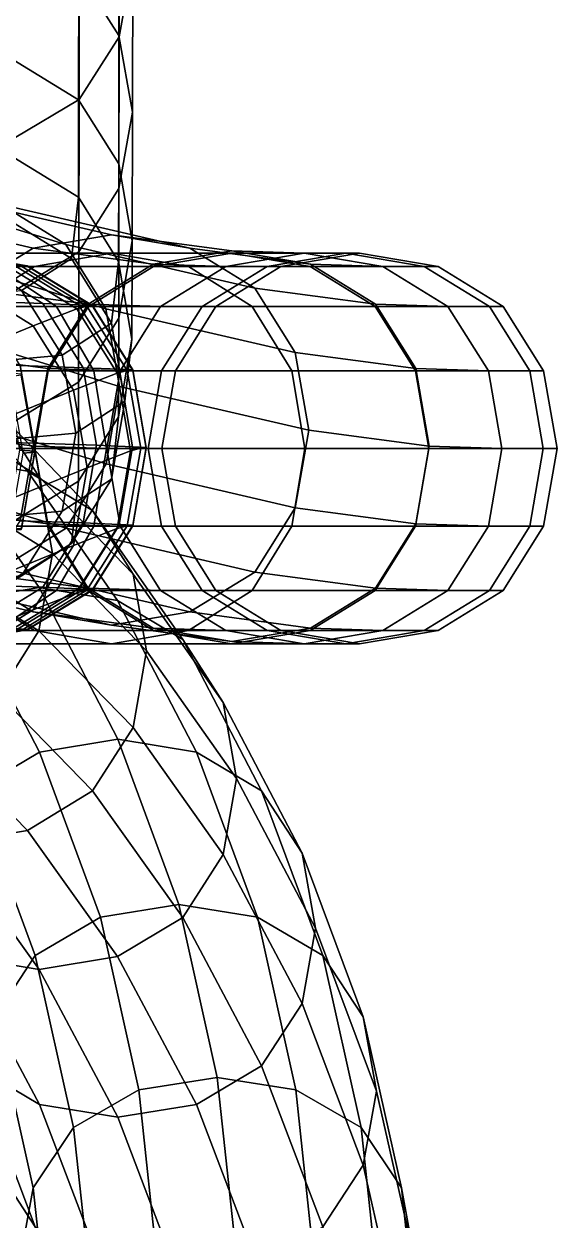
# Model space of a CAD drawing. Extents: x -10606 to 81047, y -69897 to 84397.
# Drawn here: x 75017 to 81047, y -8782 to 4755 of the extents above; entities that cross this region are included whole.
import ezdxf

# ---------------------------------------------------------------- set-up
doc = ezdxf.new("R2010")
doc.units = 0

msp = doc.modelspace()

# ---------------------------------------------------------------- linework, layer by layer
for points in [[(76099.398438, 6471.561523, 49280.308594), (76095.976563, 4607.397461, 53003.046875), (76247.84375, 5461.73584, 53180.378906), (76251.484375, 7313.256348, 49508.601563)], [(76095.976563, 6315.96875, 53356.878906), (76092.195313, 4622.032715, 56984.910156), (75637.351563, 5338.141602, 57079.167969), (75640.382813, 7023.279297, 53502.21875)], [(75643.125, 5774.291016, 49091.132813), (75640.382813, 3899.769775, 52855.210938), (76095.976563, 4607.397461, 53003.046875), (76099.398438, 6471.561523, 49280.308594)], [(76247.84375, 5461.73584, 53180.378906), (76243.8125, 3756.877197, 56862.75), (76092.195313, 4622.032715, 56984.910156), (76095.976563, 6315.96875, 53356.878906)], [(75634.898438, 3895.611084, 60589.09375), (74903.078125, 4342.715332, 60577.574219), (74904.554688, 5781.281738, 57128.148438), (75637.351563, 5338.141602, 57079.167969)], [(75643.125, 5774.291016, 49091.132813), (74908.023438, 5341.802734, 48973.679688), (74906.375, 3461.120361, 52762.210938), (75640.382813, 3899.769775, 52855.210938)], [(76095.976563, 4607.397461, 53003.046875), (76092.195313, 2891.560791, 56734.183594), (76243.8125, 3756.877197, 56862.75), (76247.84375, 5461.73584, 53180.378906)], [(76092.195313, 4622.032715, 56984.910156), (76089.132813, 3172.516357, 60556.1875), (75634.898438, 3895.611084, 60589.09375), (75637.351563, 5338.141602, 57079.167969)], [(75640.382813, 3899.769775, 52855.210938), (75637.351563, 2174.969238, 56620.699219), (76092.195313, 2891.560791, 56734.183594), (76095.976563, 4607.397461, 53003.046875)], [(76243.8125, 3756.877197, 56862.75), (76240.546875, 2298.684082, 60488.296875), (76089.132813, 3172.516357, 60556.1875), (76092.195313, 4622.032715, 56984.910156)], [(75633.890625, 2794.711914, 63964.253906), (74902.476563, 3244.622803, 63862.804688), (74903.078125, 4342.715332, 60577.574219), (75634.898438, 3895.611084, 60589.09375)], [(75640.382813, 3899.769775, 52855.210938), (74906.375, 3461.120361, 52762.210938), (74904.554688, 1731.051514, 56540.742188), (75637.351563, 2174.969238, 56620.699219)], [(76089.132813, 3172.516357, 60556.1875), (76087.875, 2066.848877, 64005.945313), (75633.890625, 2794.711914, 63964.253906), (75634.898438, 3895.611084, 60589.09375)], [(72344.054688, 3223.247314, 118617.59375), (75490.085938, 2259.705566, 124952.796875), (74758.125, 2711.556641, 125465.507813), (71618.078125, 3675.098145, 119255.65625)], [(76092.195313, 2891.560791, 56734.183594), (76089.132813, 1424.645996, 60398.90625), (76240.546875, 2298.684082, 60488.296875), (76243.8125, 3756.877197, 56862.75)], [(72796.140625, 2495.265381, 118221.765625), (75945.03125, 1531.723755, 124634.65625), (75490.085938, 2259.705566, 124952.796875), (72344.054688, 3223.247314, 118617.59375)], [(75554.140625, 2099.768799, 67185.898438), (74821.484375, 2551.286133, 66961.921875), (74902.476563, 3244.622803, 63862.804688), (75633.890625, 2794.711914, 63964.253906)], [(76240.546875, 2298.684082, 60488.296875), (76239.203125, 1187.160034, 63989.609375), (76087.875, 2066.848877, 64005.945313), (76089.132813, 3172.516357, 60556.1875)], [(73875.195313, 2862.173584, 126084.351563), (76007.265625, 2367.381836, 131990.734375), (75120.359375, 2216.764893, 132438.78125), (72992.484375, 2711.556641, 126703.234375)], [(74758.125, 2711.556641, 125465.507813), (76894.234375, 2216.764893, 131542.6875), (76007.265625, 2367.381836, 131990.734375), (73875.195313, 2862.173584, 126084.351563)], [(75637.351563, 2174.969238, 56620.699219), (75634.898438, 700.934875, 60301.496094), (76089.132813, 1424.645996, 60398.90625), (76092.195313, 2891.560791, 56734.183594)], [(72992.484375, 2711.556641, 126703.234375), (75120.359375, 2216.764893, 132438.78125), (74385.515625, 1764.914063, 132810.03125), (72261.179688, 2259.705566, 127216.039063)], [(75490.085938, 2259.705566, 124952.796875), (77629.265625, 1764.914063, 131171.46875), (76894.234375, 2216.764893, 131542.6875), (74758.125, 2711.556641, 125465.507813)], [(76087.875, 2066.848877, 64005.945313), (76008.890625, 1369.564209, 67315.585938), (75554.140625, 2099.768799, 67185.898438), (75633.890625, 2794.711914, 63964.253906)], [(72948.742188, 1616.666626, 118090.09375), (76097.484375, 653.125, 124528.71875), (75945.03125, 1531.723755, 124634.65625), (72796.140625, 2495.265381, 118221.765625)], [(74991.25, 1736.303223, 70431.242188), (74251.765625, 2188.491699, 70071.90625), (74821.484375, 2551.286133, 66961.921875), (75554.140625, 2099.768799, 67185.898438)], [(76007.265625, 2367.381836, 131990.734375), (77368.421875, 2185.090088, 137433.21875), (76479.96875, 2034.473267, 137716.015625), (75120.359375, 2216.764893, 132438.78125)], [(76894.234375, 2216.764893, 131542.6875), (78256.882813, 2034.473267, 137150.421875), (77368.421875, 2185.090088, 137433.21875), (76007.265625, 2367.381836, 131990.734375)], [(74010.789063, 2178.570068, 8780.094727), (74167.039063, 2168.750488, 5111.356934), (75055.710938, 2018.133057, 5092.843262), (74899.460938, 2027.952637, 8777.780273)], [(74167.039063, 2168.750488, 5111.356934), (74167.03125, 2163.618164, 1378.947754), (75055.703125, 2013.000977, 1316.463135), (75055.710938, 2018.133057, 5092.843262)], [(75120.359375, 2216.764893, 132438.78125), (76479.96875, 2034.473267, 137716.015625), (75743.828125, 1582.622314, 137950.34375), (74385.515625, 1764.914063, 132810.03125)], [(75637.351563, 2174.969238, 56620.699219), (74904.554688, 1731.051514, 56540.742188), (74903.078125, 252.837448, 60209.09375), (75634.898438, 700.934875, 60301.496094)], [(75945.03125, 1531.723755, 124634.65625), (78085.679688, 1036.932129, 130941.078125), (77629.265625, 1764.914063, 131171.46875), (75490.085938, 2259.705566, 124952.796875)], [(76089.132813, 1424.645996, 60398.90625), (76087.875, 307.247528, 63922.40625), (76239.203125, 1187.160034, 63989.609375), (76240.546875, 2298.684082, 60488.296875)], [(77368.421875, 2185.090088, 137433.21875), (78187.875, 2159.048584, 142100), (77299.203125, 2008.431519, 142248.109375), (76479.96875, 2034.473267, 137716.015625)], [(77629.265625, 1764.914063, 131171.46875), (78993.046875, 1582.622314, 136916.09375), (78256.882813, 2034.473267, 137150.421875), (76894.234375, 2216.764893, 131542.6875)], [(78256.882813, 2034.473267, 137150.421875), (79076.546875, 2008.431519, 141951.890625), (78187.875, 2159.048584, 142100), (77368.421875, 2185.090088, 137433.21875)], [(76006.90625, 2159.048584, 165485.40625), (73873.992188, 2159.048584, 171014.609375), (73047.804688, 2008.431519, 170367.65625), (75136.75, 2008.431519, 165029.03125)], [(74493.210938, 2044.392456, 12673.008789), (75229.539063, 1592.539673, 12673.009766), (74518.601563, 1616.0448, 16983.349609), (73782.273438, 2067.778809, 16982.833984)], [(76877.0625, 2008.431519, 165941.765625), (74700.179688, 2008.431519, 171661.546875), (73873.992188, 2159.048584, 171014.609375), (76006.90625, 2159.048584, 165485.40625)], [(74167.03125, 2163.618164, 1378.947754), (74104.53125, 2161.240723, -2704.981689), (74993.203125, 2010.623657, -2853.09375), (75055.703125, 2013.000977, 1316.463135)], [(74493.210938, 2044.392456, 12673.008789), (74899.460938, 2027.952637, 8777.780273), (75635.789063, 1576.10022, 8775.864258), (75229.539063, 1592.539673, 12673.009766)], [(76008.890625, 1369.564209, 67315.585938), (75450.242188, 1005.615906, 70651.1875), (74991.25, 1736.303223, 70431.242188), (75554.140625, 2099.768799, 67185.898438)], [(77368.375, 2159.048584, 160281.171875), (76006.90625, 2159.048584, 165485.40625), (75136.75, 2008.431519, 165029.03125), (76482.023438, 2008.431519, 159997.328125)], [(76479.96875, 2034.473267, 137716.015625), (77299.203125, 2008.431519, 142248.109375), (76562.875, 1556.580688, 142370.828125), (75743.828125, 1582.622314, 137950.34375)], [(78254.734375, 2008.431519, 160565.03125), (76877.0625, 2008.431519, 165941.765625), (76006.90625, 2159.048584, 165485.40625), (77368.375, 2159.048584, 160281.171875)], [(76239.203125, 1187.160034, 63989.609375), (76160.476563, 487.150757, 67345.554688), (76008.890625, 1369.564209, 67315.585938), (76087.875, 2066.848877, 64005.945313)], [(78187.875, 2159.048584, 155756.25), (77368.375, 2159.048584, 160281.171875), (76482.023438, 2008.431519, 159997.328125), (77299.203125, 2008.431519, 155608.125)], [(77299.203125, 2008.431519, 155608.125), (77767.953125, 2008.431519, 152057.3125), (78656.625, 2159.048584, 152117.46875), (78187.875, 2159.048584, 155756.25)], [(77767.953125, 2008.431519, 145879.796875), (77299.203125, 2008.431519, 142248.109375), (78187.875, 2159.048584, 142100), (78656.625, 2159.048584, 145819.625)], [(79076.546875, 2008.431519, 155904.359375), (78254.734375, 2008.431519, 160565.03125), (77368.375, 2159.048584, 160281.171875), (78187.875, 2159.048584, 155756.25)], [(77767.953125, 2008.431519, 152057.3125), (77924.203125, 2008.431519, 148982.03125), (78812.875, 2159.048584, 148982.03125), (78656.625, 2159.048584, 152117.46875)], [(77924.203125, 2008.431519, 148982.03125), (77767.953125, 2008.431519, 145879.796875), (78656.625, 2159.048584, 145819.625), (78812.875, 2159.048584, 148982.03125)], [(78187.875, 2159.048584, 155756.25), (78656.625, 2159.048584, 152117.46875), (79545.296875, 2008.431519, 152177.640625), (79076.546875, 2008.431519, 155904.359375)], [(78656.625, 2159.048584, 145819.625), (78187.875, 2159.048584, 142100), (79076.546875, 2008.431519, 141951.890625), (79545.296875, 2008.431519, 145759.46875)], [(78993.046875, 1582.622314, 136916.09375), (79812.875, 1556.580688, 141829.171875), (79076.546875, 2008.431519, 141951.890625), (78256.882813, 2034.473267, 137150.421875)], [(78656.625, 2159.048584, 152117.46875), (78812.875, 2159.048584, 148982.03125), (79701.546875, 2008.431519, 148982.03125), (79545.296875, 2008.431519, 152177.640625)], [(78812.875, 2159.048584, 148982.03125), (78656.625, 2159.048584, 145819.625), (79545.296875, 2008.431519, 145759.46875), (79701.546875, 2008.431519, 148982.03125)], [(75384.734375, 1556.580688, 172197.59375), (72094.335938, 1556.580688, 178044.6875), (71480.726563, 2008.431519, 177351.3125), (74700.179688, 2008.431519, 171661.546875)], [(75136.75, 2008.431519, 165029.03125), (73047.804688, 2008.431519, 170367.65625), (72363.25, 1556.580688, 169831.609375), (74415.765625, 1556.580688, 164650.890625)], [(75123.570313, 1338.104614, -13242.818359), (75614.726563, 1530.161621, -7863.495605), (74878.664063, 1982.012573, -7628.609375), (74389.367188, 1789.955566, -12867.063477)], [(76482.023438, 2008.431519, 159997.328125), (75136.75, 2008.431519, 165029.03125), (74415.765625, 1556.580688, 164650.890625), (75747.609375, 1556.580688, 159762.15625)], [(77598.054688, 1556.580688, 166319.90625), (75384.734375, 1556.580688, 172197.59375), (74700.179688, 2008.431519, 171661.546875), (76877.0625, 2008.431519, 165941.765625)], [(75614.726563, 1530.161621, -7863.495605), (75729.53125, 1558.772461, -2975.814697), (74993.203125, 2010.623657, -2853.09375), (74878.664063, 1982.012573, -7628.609375)], [(74899.460938, 2027.952637, 8777.780273), (75055.710938, 2018.133057, 5092.843262), (75792.039063, 1566.281128, 5077.503906), (75635.789063, 1576.10022, 8775.864258)], [(75055.703125, 2013.000977, 1316.463135), (74993.203125, 2010.623657, -2853.09375), (75729.53125, 1558.772461, -2975.814697), (75792.03125, 1561.149414, 1264.690552)], [(75055.710938, 2018.133057, 5092.843262), (75055.703125, 2013.000977, 1316.463135), (75792.03125, 1561.149414, 1264.690552), (75792.039063, 1566.281128, 5077.503906)], [(77299.203125, 2008.431519, 155608.125), (76482.023438, 2008.431519, 159997.328125), (75747.609375, 1556.580688, 159762.15625), (76562.875, 1556.580688, 155485.40625)], [(76562.875, 1556.580688, 155485.40625), (77031.625, 1556.580688, 152007.453125), (77767.953125, 2008.431519, 152057.3125), (77299.203125, 2008.431519, 155608.125)], [(77031.625, 1556.580688, 145929.65625), (76562.875, 1556.580688, 142370.828125), (77299.203125, 2008.431519, 142248.109375), (77767.953125, 2008.431519, 145879.796875)], [(78989.148438, 1556.580688, 160800.203125), (77598.054688, 1556.580688, 166319.90625), (76877.0625, 2008.431519, 165941.765625), (78254.734375, 2008.431519, 160565.03125)], [(77031.625, 1556.580688, 152007.453125), (77187.875, 1556.580688, 148982.03125), (77924.203125, 2008.431519, 148982.03125), (77767.953125, 2008.431519, 152057.3125)], [(77187.875, 1556.580688, 148982.03125), (77031.625, 1556.580688, 145929.65625), (77767.953125, 2008.431519, 145879.796875), (77924.203125, 2008.431519, 148982.03125)], [(79812.875, 1556.580688, 156027.078125), (78989.148438, 1556.580688, 160800.203125), (78254.734375, 2008.431519, 160565.03125), (79076.546875, 2008.431519, 155904.359375)], [(79076.546875, 2008.431519, 155904.359375), (79545.296875, 2008.431519, 152177.640625), (80281.625, 1556.580688, 152227.5), (79812.875, 1556.580688, 156027.078125)], [(79545.296875, 2008.431519, 145759.46875), (79076.546875, 2008.431519, 141951.890625), (79812.875, 1556.580688, 141829.171875), (80281.625, 1556.580688, 145709.609375)], [(79545.296875, 2008.431519, 152177.640625), (79701.546875, 2008.431519, 148982.03125), (80437.875, 1556.580688, 148982.03125), (80281.625, 1556.580688, 152227.5)], [(79701.546875, 2008.431519, 148982.03125), (79545.296875, 2008.431519, 145759.46875), (80281.625, 1556.580688, 145709.609375), (80437.875, 1556.580688, 148982.03125)], [(73848.476563, 818.333679, -18864.494141), (75123.570313, 1338.104614, -13242.818359), (74389.367188, 1789.955566, -12867.063477), (73119.3125, 1270.18457, -18336.482422)], [(73929.421875, 1036.932129, 133040.46875), (74385.515625, 1764.914063, 132810.03125), (75743.828125, 1582.622314, 137950.34375), (75286.914063, 854.640503, 138095.78125)], [(78085.679688, 1036.932129, 130941.078125), (79450, 854.640503, 136770.65625), (78993.046875, 1582.622314, 136916.09375), (77629.265625, 1764.914063, 131171.46875)], [(75450.242188, 1005.615906, 70651.1875), (73929.390625, 865.062256, 74225.015625), (73459.789063, 1595.136108, 73926.484375), (74991.25, 1736.303223, 70431.242188)], [(72094.335938, 1556.580688, 178044.6875), (75384.734375, 1556.580688, 172197.59375), (75809.632813, 828.598816, 172530.3125), (72475.195313, 828.598816, 178475.046875)], [(72801.085938, 738.067871, 118222.460938), (75947.117188, -225.473801, 124634.945313), (76097.484375, 653.125, 124528.71875), (72948.742188, 1616.666626, 118090.09375)], [(73968.25, 828.598816, 164416.1875), (75291.765625, 828.598816, 159616.171875), (75747.609375, 1556.580688, 159762.15625), (74415.765625, 1556.580688, 164650.890625)], [(75686.570313, 864.554749, 12673.011719), (74975.632813, 888.251465, 16984.183594), (74518.601563, 1616.0448, 16983.349609), (75229.539063, 1592.539673, 12673.009766)], [(75579.289063, 610.122681, -13476.045898), (76071.59375, 802.179443, -8009.287109), (75614.726563, 1530.161621, -7863.495605), (75123.570313, 1338.104614, -13242.818359)], [(76092.820313, 848.115906, 8774.675781), (75686.570313, 864.554749, 12673.011719), (75229.539063, 1592.539673, 12673.009766), (75635.789063, 1576.10022, 8775.864258)], [(75286.914063, 854.640503, 138095.78125), (75743.828125, 1582.622314, 137950.34375), (76562.875, 1556.580688, 142370.828125), (76105.84375, 828.598816, 142447)], [(75291.765625, 828.598816, 159616.171875), (76105.84375, 828.598816, 155409.234375), (76562.875, 1556.580688, 155485.40625), (75747.609375, 1556.580688, 159762.15625)], [(75384.734375, 1556.580688, 172197.59375), (77598.054688, 1556.580688, 166319.90625), (78045.5625, 828.598816, 166554.609375), (75809.632813, 828.598816, 172530.3125)], [(76071.59375, 802.179443, -8009.287109), (76186.5625, 830.789978, -3051.986084), (75729.53125, 1558.772461, -2975.814697), (75614.726563, 1530.161621, -7863.495605)], [(76249.070313, 838.297424, 5067.983398), (76092.820313, 848.115906, 8774.675781), (75635.789063, 1576.10022, 8775.864258), (75792.039063, 1566.281128, 5077.503906)], [(76186.5625, 830.789978, -3051.986084), (76249.0625, 833.166443, 1232.556274), (75792.03125, 1561.149414, 1264.690552), (75729.53125, 1558.772461, -2975.814697)], [(76249.0625, 833.166443, 1232.556274), (76249.070313, 838.297424, 5067.983398), (75792.039063, 1566.281128, 5077.503906), (75792.03125, 1561.149414, 1264.690552)], [(76097.484375, 653.125, 124528.71875), (78238.054688, 158.333328, 130864.320313), (78085.679688, 1036.932129, 130941.078125), (75945.03125, 1531.723755, 124634.65625)], [(76105.84375, 828.598816, 155409.234375), (76574.59375, 828.598816, 151976.5), (77031.625, 1556.580688, 152007.453125), (76562.875, 1556.580688, 155485.40625)], [(76574.59375, 828.598816, 145960.59375), (76105.84375, 828.598816, 142447), (76562.875, 1556.580688, 142370.828125), (77031.625, 1556.580688, 145929.65625)], [(76574.59375, 828.598816, 151976.5), (76730.84375, 828.598816, 148982.03125), (77187.875, 1556.580688, 148982.03125), (77031.625, 1556.580688, 152007.453125)], [(76730.84375, 828.598816, 148982.03125), (76574.59375, 828.598816, 145960.59375), (77031.625, 1556.580688, 145929.65625), (77187.875, 1556.580688, 148982.03125)], [(77598.054688, 1556.580688, 166319.90625), (78989.148438, 1556.580688, 160800.203125), (79444.984375, 828.598816, 160946.1875), (78045.5625, 828.598816, 166554.609375)], [(78989.148438, 1556.580688, 160800.203125), (79812.875, 1556.580688, 156027.078125), (80269.90625, 828.598816, 156103.25), (79444.984375, 828.598816, 160946.1875)], [(79450, 854.640503, 136770.65625), (80269.90625, 828.598816, 141753), (79812.875, 1556.580688, 141829.171875), (78993.046875, 1582.622314, 136916.09375)], [(80269.90625, 828.598816, 156103.25), (79812.875, 1556.580688, 156027.078125), (80281.625, 1556.580688, 152227.5), (80738.65625, 828.598816, 152258.453125)], [(80738.65625, 828.598816, 145678.65625), (80281.625, 1556.580688, 145709.609375), (79812.875, 1556.580688, 141829.171875), (80269.90625, 828.598816, 141753)], [(80738.65625, 828.598816, 152258.453125), (80281.625, 1556.580688, 152227.5), (80437.875, 1556.580688, 148982.03125), (80894.90625, 828.598816, 148982.03125)], [(80894.90625, 828.598816, 148982.03125), (80437.875, 1556.580688, 148982.03125), (80281.625, 1556.580688, 145709.609375), (80738.65625, 828.598816, 145678.65625)], [(76160.476563, 487.150757, 67345.554688), (75603.242188, 122.865669, 70720.125), (75450.242188, 1005.615906, 70651.1875), (76008.890625, 1369.564209, 67315.585938)], [(75634.898438, 700.934875, 60301.496094), (75633.890625, -421.287231, 63811.5), (76087.875, 307.247528, 63922.40625), (76089.132813, 1424.645996, 60398.90625)], [(74301.054688, 90.351768, -19192.226563), (75579.289063, 610.122681, -13476.045898), (75123.570313, 1338.104614, -13242.818359), (73848.476563, 818.333679, -18864.494141)], [(76087.875, 307.247528, 63922.40625), (76008.890625, -395.46817, 67278.945313), (76160.476563, 487.150757, 67345.554688), (76239.203125, 1187.160034, 63989.609375)], [(73104.53125, 954.981079, -135931.953125), (73993.203125, 805.336609, -136086.984375), (75058.3125, -306.019989, -128635.226563), (74169.640625, -157.284348, -128559.484375)], [(74069.109375, 324.256805, -143964.75), (75186.5625, -366.87851, -136340.078125), (74729.53125, 356.403168, -136230.453125), (73613.265625, 1050.255737, -143804.96875)], [(73777.421875, 158.333344, 133117.28125), (73929.421875, 1036.932129, 133040.46875), (75286.914063, 854.640503, 138095.78125), (75134.617188, -23.958332, 138144.265625)], [(75603.242188, 122.865669, 70720.125), (74085.921875, -16.644268, 74323.585938), (73929.390625, 865.062256, 74225.015625), (75450.242188, 1005.615906, 70651.1875)], [(78238.054688, 158.333328, 130864.320313), (79602.351563, -23.958334, 136722.1875), (79450, 854.640503, 136770.65625), (78085.679688, 1036.932129, 130941.078125)], [(72475.195313, 828.598816, 178475.046875), (75809.632813, 828.598816, 172530.3125), (75951.265625, -50, 172641.21875), (72602.148438, -50, 178618.5)], [(73819.085938, -50, 164337.953125), (75139.820313, -50, 159567.515625), (75291.765625, 828.598816, 159616.171875), (73968.25, 828.598816, 164416.1875)], [(75127.976563, 9.880192, 16985.189453), (74213.914063, 37.910873, 21540.65625), (74061.570313, 914.661438, 21532.628906), (74975.632813, 888.251465, 16984.183594)], [(75838.914063, -14.047668, 12673.014648), (75127.976563, 9.880192, 16985.189453), (74975.632813, 888.251465, 16984.183594), (75686.570313, 864.554749, 12673.011719)], [(75134.617188, -23.958332, 138144.265625), (75286.914063, 854.640503, 138095.78125), (76105.84375, 828.598816, 142447), (75953.5, -50, 142472.390625)], [(75139.820313, -50, 159567.515625), (75953.5, -50, 155383.859375), (76105.84375, 828.598816, 155409.234375), (75291.765625, 828.598816, 159616.171875)], [(76245.164063, -30.48591, 8774.280273), (75838.914063, -14.047668, 12673.014648), (75686.570313, 864.554749, 12673.011719), (76092.820313, 848.115906, 8774.675781)], [(75809.632813, 828.598816, 172530.3125), (78045.5625, 828.598816, 166554.609375), (78194.734375, -50, 166632.84375), (75951.265625, -50, 172641.21875)], [(75953.5, -50, 155383.859375), (76422.25, -50, 151966.1875), (76574.59375, 828.598816, 151976.5), (76105.84375, 828.598816, 155409.234375)], [(76422.25, -50, 145970.921875), (75953.5, -50, 142472.390625), (76105.84375, 828.598816, 142447), (76574.59375, 828.598816, 145960.59375)], [(76223.882813, -76.419655, -8057.884277), (76338.90625, -47.809547, -3077.376221), (76186.5625, 830.789978, -3051.986084), (76071.59375, 802.179443, -8009.287109)], [(76401.414063, -40.303604, 5064.811035), (76245.164063, -30.48591, 8774.280273), (76092.820313, 848.115906, 8774.675781), (76249.070313, 838.297424, 5067.983398)], [(76338.90625, -47.809547, -3077.376221), (76401.40625, -45.433796, 1221.845581), (76249.0625, 833.166443, 1232.556274), (76186.5625, 830.789978, -3051.986084)], [(76401.40625, -45.433796, 1221.845581), (76401.414063, -40.303604, 5064.811035), (76249.070313, 838.297424, 5067.983398), (76249.0625, 833.166443, 1232.556274)], [(76422.25, -50, 151966.1875), (76578.5, -50, 148982.03125), (76730.84375, 828.598816, 148982.03125), (76574.59375, 828.598816, 151976.5)], [(76578.5, -50, 148982.03125), (76422.25, -50, 145970.921875), (76574.59375, 828.598816, 145960.59375), (76730.84375, 828.598816, 148982.03125)], [(78045.5625, 828.598816, 166554.609375), (79444.984375, 828.598816, 160946.1875), (79596.9375, -50, 160994.84375), (78194.734375, -50, 166632.84375)], [(79444.984375, 828.598816, 160946.1875), (80269.90625, 828.598816, 156103.25), (80422.25, -50, 156128.640625), (79596.9375, -50, 160994.84375)], [(79602.351563, -23.958334, 136722.1875), (80422.25, -50, 141727.609375), (80269.90625, 828.598816, 141753), (79450, 854.640503, 136770.65625)], [(80422.25, -50, 156128.640625), (80269.90625, 828.598816, 156103.25), (80738.65625, 828.598816, 152258.453125), (80891, -50, 152268.765625)], [(80891, -50, 145668.34375), (80738.65625, 828.598816, 145678.65625), (80269.90625, 828.598816, 141753), (80422.25, -50, 141727.609375)], [(80891, -50, 152268.765625), (80738.65625, 828.598816, 152258.453125), (80894.90625, 828.598816, 148982.03125), (81047.25, -50, 148982.03125)], [(81047.25, -50, 148982.03125), (80894.90625, 828.598816, 148982.03125), (80738.65625, 828.598816, 145678.65625), (80891, -50, 145668.34375)], [(72352.390625, 10.085999, 118618.765625), (75493.601563, -953.455688, 124953.289063), (75947.117188, -225.473801, 124634.945313), (72801.085938, 738.067871, 118222.460938)], [(73993.203125, 805.336609, -136086.984375), (74729.53125, 356.403168, -136230.453125), (75794.640625, -752.22699, -128726.773438), (75058.3125, -306.019989, -128635.226563)], [(74818.078125, 808.304016, -84408.023438), (74988.648438, 795.137817, -86513.375), (75140.992188, -81.611961, -86502.179688), (74970.421875, -70.065491, -84396.3125)], [(74987.351563, 779.130249, -88408.070313), (74853.234375, 760.833557, -90402.78125), (75005.578125, -102.950516, -90338.59375), (75139.695313, -93.220932, -88380.59375)], [(75634.898438, 700.934875, 60301.496094), (74903.078125, 252.837448, 60209.09375), (74902.476563, -872.280029, 63667.097656), (75633.890625, -421.287231, 63811.5)], [(74988.648438, 795.137817, -86513.375), (74987.351563, 779.130249, -88408.070313), (75139.695313, -93.220932, -88380.59375), (75140.992188, -81.611961, -86502.179688)], [(75731.1875, -268.476196, -13553.789063), (76223.882813, -76.419655, -8057.884277), (76071.59375, 802.179443, -8009.287109), (75579.289063, 610.122681, -13476.045898)], [(74451.914063, -788.24707, -19301.470703), (75731.1875, -268.476196, -13553.789063), (75579.289063, 610.122681, -13476.045898), (74301.054688, 90.351768, -19192.226563)], [(75947.117188, -225.473801, 124634.945313), (78086.296875, -720.265503, 130941.164063), (78238.054688, 158.333328, 130864.320313), (76097.484375, 653.125, 124528.71875)], [(76008.890625, -395.46817, 67278.945313), (75450.242188, -760.045471, 70639.078125), (75603.242188, 122.865669, 70720.125), (76160.476563, 487.150757, 67345.554688)], [(74221.054688, -551.948853, -144030.328125), (75338.90625, -1239.804688, -136405.828125), (75186.5625, -366.87851, -136340.078125), (74069.109375, 324.256805, -143964.75)], [(76251.671875, -1471.115967, -128823), (75794.640625, -752.22699, -128726.773438), (74729.53125, 356.403168, -136230.453125), (75186.5625, -366.87851, -136340.078125)], [(75633.890625, -421.287231, 63811.5), (75554.140625, -1126.289307, 67118.90625), (76008.890625, -395.46817, 67278.945313), (76087.875, 307.247528, 63922.40625)], [(73929.5625, -720.265442, 133040.484375), (73777.421875, 158.333344, 133117.28125), (75134.617188, -23.958332, 138144.265625), (75286.929688, -902.557129, 138095.78125)], [(78086.296875, -720.265503, 130941.164063), (79450.078125, -902.557129, 136770.671875), (79602.351563, -23.958334, 136722.1875), (78238.054688, 158.333328, 130864.320313)], [(75493.601563, -953.455688, 124953.289063), (72352.390625, 10.085999, 118618.765625), (71627.109375, -441.764832, 119256.921875), (74761.9375, -1405.306519, 125466.039063)], [(75450.242188, -760.045471, 70639.078125), (73929.390625, -898.456604, 74222.421875), (74085.921875, -16.644268, 74323.585938), (75603.242188, 122.865669, 70720.125)], [(74975.632813, -868.491089, 16986.195313), (74061.570313, -838.839661, 21548.681641), (74213.914063, 37.910873, 21540.65625), (75127.976563, 9.880192, 16985.189453)], [(75686.570313, -892.650085, 12673.016602), (74975.632813, -868.491089, 16986.195313), (75127.976563, 9.880192, 16985.189453), (75838.914063, -14.047668, 12673.014648)], [(72602.148438, -50, 178618.5), (75951.265625, -50, 172641.21875), (75809.632813, -928.598816, 172530.3125), (72475.195313, -928.598816, 178475.046875)], [(73968.25, -928.598816, 164416.1875), (75291.765625, -928.598816, 159616.1875), (75139.820313, -50, 159567.515625), (73819.085938, -50, 164337.953125)], [(74970.421875, -70.065491, -84396.3125), (75140.992188, -81.611961, -86502.179688), (74988.648438, -958.361755, -86497.328125), (74818.078125, -948.434998, -84406.023438)], [(75139.695313, -93.220932, -88380.59375), (75005.578125, -102.950516, -90338.59375), (74853.234375, -966.734558, -90274.40625), (74987.351563, -965.572144, -88353.914063)], [(75140.992188, -81.611961, -86502.179688), (75139.695313, -93.220932, -88380.59375), (74987.351563, -965.572144, -88353.914063), (74988.648438, -958.361755, -86497.328125)], [(75286.929688, -902.557129, 138095.78125), (75134.617188, -23.958332, 138144.265625), (75953.5, -50, 142472.390625), (76105.84375, -928.598816, 142447.015625)], [(75291.765625, -928.598816, 159616.1875), (76105.84375, -928.598816, 155409.25), (75953.5, -50, 155383.859375), (75139.820313, -50, 159567.515625)], [(75579.289063, -1147.075073, -13476.045898), (76071.59375, -955.018799, -8009.286621), (76223.882813, -76.419655, -8057.884277), (75731.1875, -268.476196, -13553.789063)], [(76092.820313, -909.087708, 8774.679688), (75686.570313, -892.650085, 12673.016602), (75838.914063, -14.047668, 12673.014648), (76245.164063, -30.48591, 8774.280273)], [(75951.265625, -50, 172641.21875), (78194.734375, -50, 166632.84375), (78045.5625, -928.598816, 166554.609375), (75809.632813, -928.598816, 172530.3125)], [(76105.84375, -928.598816, 155409.25), (76574.59375, -928.598816, 151976.515625), (76422.25, -50, 151966.1875), (75953.5, -50, 155383.859375)], [(76574.59375, -928.598816, 145960.609375), (76105.84375, -928.598816, 142447.015625), (75953.5, -50, 142472.390625), (76422.25, -50, 145970.921875)], [(76071.59375, -955.018799, -8009.286621), (76186.5625, -926.409119, -3051.985107), (76338.90625, -47.809547, -3077.376221), (76223.882813, -76.419655, -8057.884277)], [(76249.070313, -918.904602, 5067.986328), (76092.820313, -909.087708, 8774.679688), (76245.164063, -30.48591, 8774.280273), (76401.414063, -40.303604, 5064.811035)], [(76186.5625, -926.409119, -3051.985107), (76249.0625, -924.033997, 1232.558228), (76401.40625, -45.433796, 1221.845581), (76338.90625, -47.809547, -3077.376221)], [(76249.0625, -924.033997, 1232.558228), (76249.070313, -918.904602, 5067.986328), (76401.414063, -40.303604, 5064.811035), (76401.40625, -45.433796, 1221.845581)], [(76574.59375, -928.598816, 151976.515625), (76730.84375, -928.598816, 148982.03125), (76578.5, -50, 148982.03125), (76422.25, -50, 151966.1875)], [(76730.84375, -928.598816, 148982.03125), (76574.59375, -928.598816, 145960.609375), (76422.25, -50, 145970.921875), (76578.5, -50, 148982.03125)], [(78194.734375, -50, 166632.84375), (79596.9375, -50, 160994.84375), (79444.984375, -928.598816, 160946.1875), (78045.5625, -928.598816, 166554.609375)], [(79596.9375, -50, 160994.84375), (80422.25, -50, 156128.640625), (80269.90625, -928.598816, 156103.25), (79444.984375, -928.598816, 160946.1875)], [(79450.078125, -902.557129, 136770.671875), (80269.90625, -928.598816, 141753), (80422.25, -50, 141727.609375), (79602.351563, -23.958334, 136722.1875)], [(80269.90625, -928.598816, 156103.25), (80422.25, -50, 156128.640625), (80891, -50, 152268.765625), (80738.65625, -928.598816, 152258.453125)], [(80738.65625, -928.598816, 145678.65625), (80891, -50, 145668.34375), (80422.25, -50, 141727.609375), (80269.90625, -928.598816, 141753)], [(80738.65625, -928.598816, 152258.453125), (80891, -50, 152268.765625), (81047.25, -50, 148982.03125), (80894.90625, -928.598816, 148982.03125)], [(80894.90625, -928.598816, 148982.03125), (81047.25, -50, 148982.03125), (80891, -50, 145668.34375), (80738.65625, -928.598816, 145678.65625)], [(73280.96875, -306.019989, -128510.257813), (74169.640625, -157.284348, -128559.484375), (75187.867188, -1621.789185, -121409.476563), (74299.195313, -1769.268311, -121412.273438)], [(74169.640625, -157.284348, -128559.484375), (75058.3125, -306.019989, -128635.226563), (76076.539063, -1769.268433, -121449.304688), (75187.867188, -1621.789185, -121409.476563)], [(74301.054688, -1666.845947, -19192.226563), (75579.289063, -1147.075073, -13476.045898), (75731.1875, -268.476196, -13553.789063), (74451.914063, -788.24707, -19301.470703)], [(75493.601563, -953.455688, 124953.289063), (77630.3125, -1448.247314, 131171.609375), (78086.296875, -720.265503, 130941.164063), (75947.117188, -225.473801, 124634.945313)], [(75554.140625, -1126.289307, 67118.90625), (74991.25, -1491.215454, 70409.09375), (75450.242188, -760.045471, 70639.078125), (76008.890625, -395.46817, 67278.945313)], [(75058.3125, -306.019989, -128635.226563), (75794.640625, -752.22699, -128726.773438), (76812.867188, -2211.705811, -121528.59375), (76076.539063, -1769.268433, -121449.304688)], [(76404.015625, -2338.740479, -128911.0625), (76251.671875, -1471.115967, -128823), (75186.5625, -366.87851, -136340.078125), (75338.90625, -1239.804688, -136405.828125)], [(75633.890625, -421.287231, 63811.5), (74902.476563, -872.280029, 63667.097656), (74821.484375, -1578.799805, 66876.09375), (75554.140625, -1126.289307, 67118.90625)], [(74069.109375, -1428.154541, -143998.8125), (75186.5625, -2112.730713, -136420.8125), (75338.90625, -1239.804688, -136405.828125), (74221.054688, -551.948853, -144030.328125)], [(74991.25, -1491.215454, 70409.09375), (73459.789063, -1628.8479, 73921.75), (73929.390625, -898.456604, 74222.421875), (75450.242188, -760.045471, 70639.078125)], [(74385.867188, -1448.247314, 132810.09375), (73929.5625, -720.265442, 133040.484375), (75286.929688, -902.557129, 138095.78125), (75743.875, -1630.539063, 137950.359375)], [(77269.898438, -2924.521729, -121641.15625), (76812.867188, -2211.705811, -121528.59375), (75794.640625, -752.22699, -128726.773438), (76251.671875, -1471.115967, -128823)], [(77630.3125, -1448.247314, 131171.609375), (78993.179688, -1630.539063, 136916.109375), (79450.078125, -902.557129, 136770.671875), (78086.296875, -720.265503, 130941.164063)], [(72475.195313, -928.598816, 178475.046875), (75809.632813, -928.598816, 172530.3125), (75384.734375, -1656.580688, 172197.59375), (72094.335938, -1656.580688, 178044.6875)], [(74415.765625, -1656.580688, 164650.90625), (75747.609375, -1656.580688, 159762.15625), (75291.765625, -928.598816, 159616.1875), (73968.25, -928.598816, 164416.1875)], [(75229.539063, -1620.63501, 12673.019531), (74518.601563, -1596.284424, 16987.029297), (74975.632813, -868.491089, 16986.195313), (75686.570313, -892.650085, 12673.016602)], [(75635.789063, -1637.072021, 8775.871094), (75229.539063, -1620.63501, 12673.019531), (75686.570313, -892.650085, 12673.016602), (76092.820313, -909.087708, 8774.679688)], [(75743.875, -1630.539063, 137950.359375), (75286.929688, -902.557129, 138095.78125), (76105.84375, -928.598816, 142447.015625), (76562.875, -1656.580688, 142370.84375)], [(75747.609375, -1656.580688, 159762.15625), (76562.875, -1656.580688, 155485.421875), (76105.84375, -928.598816, 155409.25), (75291.765625, -928.598816, 159616.1875)], [(75809.632813, -928.598816, 172530.3125), (78045.5625, -928.598816, 166554.609375), (77598.054688, -1656.580688, 166319.90625), (75384.734375, -1656.580688, 172197.59375)], [(75614.726563, -1683.000977, -7863.494629), (75729.53125, -1654.391602, -2975.8125), (76186.5625, -926.409119, -3051.985107), (76071.59375, -955.018799, -8009.286621)], [(75792.039063, -1646.888306, 5077.509277), (75635.789063, -1637.072021, 8775.871094), (76092.820313, -909.087708, 8774.679688), (76249.070313, -918.904602, 5067.986328)], [(75729.53125, -1654.391602, -2975.8125), (75792.03125, -1652.01709, 1264.694092), (76249.0625, -924.033997, 1232.558228), (76186.5625, -926.409119, -3051.985107)], [(75792.03125, -1652.01709, 1264.694092), (75792.039063, -1646.888306, 5077.509277), (76249.070313, -918.904602, 5067.986328), (76249.0625, -924.033997, 1232.558228)], [(76562.875, -1656.580688, 155485.421875), (77031.625, -1656.580688, 152007.453125), (76574.59375, -928.598816, 151976.515625), (76105.84375, -928.598816, 155409.25)], [(77031.625, -1656.580688, 145929.65625), (76562.875, -1656.580688, 142370.84375), (76105.84375, -928.598816, 142447.015625), (76574.59375, -928.598816, 145960.609375)], [(77031.625, -1656.580688, 152007.453125), (77187.875, -1656.580688, 148982.03125), (76730.84375, -928.598816, 148982.03125), (76574.59375, -928.598816, 151976.515625)], [(77187.875, -1656.580688, 148982.03125), (77031.625, -1656.580688, 145929.65625), (76574.59375, -928.598816, 145960.609375), (76730.84375, -928.598816, 148982.03125)], [(78045.5625, -928.598816, 166554.609375), (79444.984375, -928.598816, 160946.1875), (78989.148438, -1656.580688, 160800.203125), (77598.054688, -1656.580688, 166319.90625)], [(79444.984375, -928.598816, 160946.1875), (80269.90625, -928.598816, 156103.25), (79812.875, -1656.580688, 156027.078125), (78989.148438, -1656.580688, 160800.203125)], [(78993.179688, -1630.539063, 136916.109375), (79812.875, -1656.580688, 141829.171875), (80269.90625, -928.598816, 141753), (79450.078125, -902.557129, 136770.671875)], [(79812.875, -1656.580688, 156027.078125), (80269.90625, -928.598816, 156103.25), (80738.65625, -928.598816, 152258.453125), (80281.625, -1656.580688, 152227.5)], [(80281.625, -1656.580688, 145709.609375), (80738.65625, -928.598816, 145678.65625), (80269.90625, -928.598816, 141753), (79812.875, -1656.580688, 141829.171875)], [(80281.625, -1656.580688, 152227.5), (80738.65625, -928.598816, 152258.453125), (80894.90625, -928.598816, 148982.03125), (80437.875, -1656.580688, 148982.03125)], [(80437.875, -1656.580688, 148982.03125), (80894.90625, -928.598816, 148982.03125), (80738.65625, -928.598816, 145678.65625), (80281.625, -1656.580688, 145709.609375)], [(75121.007813, -1900.098145, 132438.875), (72994.679688, -1405.306519, 126703.539063), (72262.351563, -953.455627, 127216.195313), (74385.867188, -1448.247314, 132810.09375)], [(77630.3125, -1448.247314, 131171.609375), (75493.601563, -953.455688, 124953.289063), (74761.9375, -1405.306519, 125466.039063), (76895.359375, -1900.098145, 131542.84375)], [(75123.570313, -1875.057129, -13242.818359), (75614.726563, -1683.000977, -7863.494629), (76071.59375, -955.018799, -8009.286621), (75579.289063, -1147.075073, -13476.045898)], [(73848.476563, -2394.827881, -18864.494141), (75123.570313, -1875.057129, -13242.818359), (75579.289063, -1147.075073, -13476.045898), (74301.054688, -1666.845947, -19192.226563)], [(75554.140625, -1126.289307, 67118.90625), (74821.484375, -1578.799805, 66876.09375), (74251.765625, -1944.181763, 70043.53125), (74991.25, -1491.215454, 70409.09375)], [(76251.671875, -3206.365234, -128977.703125), (76404.015625, -2338.740479, -128911.0625), (75338.90625, -1239.804688, -136405.828125), (75186.5625, -2112.730713, -136420.8125)], [(76008.21875, -2050.715088, 131990.875), (73878.421875, -1555.923462, 126084.804688), (72994.679688, -1405.306519, 126703.539063), (75121.007813, -1900.098145, 132438.875)], [(73613.265625, -2154.153564, -143867.25), (74729.53125, -2836.012451, -136378.078125), (75186.5625, -2112.730713, -136420.8125), (74069.109375, -1428.154541, -143998.8125)], [(76895.359375, -1900.098145, 131542.84375), (74761.9375, -1405.306519, 125466.039063), (73878.421875, -1555.923462, 126084.804688), (76008.21875, -2050.715088, 131990.875)], [(76480.054688, -2082.389893, 137716.03125), (75121.007813, -1900.098145, 132438.875), (74385.867188, -1448.247314, 132810.09375), (75743.875, -1630.539063, 137950.359375)], [(77422.242188, -3784.816895, -121768.679688), (77269.898438, -2924.521729, -121641.15625), (76251.671875, -1471.115967, -128823), (76404.015625, -2338.740479, -128911.0625)], [(78993.179688, -1630.539063, 136916.109375), (77630.3125, -1448.247314, 131171.609375), (76895.359375, -1900.098145, 131542.84375), (78257.023438, -2082.389893, 137150.4375)], [(74493.210938, -2072.487793, 12673.020508), (73782.273438, -2048.018311, 16987.546875), (74518.601563, -1596.284424, 16987.029297), (75229.539063, -1620.63501, 12673.019531)], [(74299.195313, -1769.268311, -121412.273438), (75187.867188, -1621.789185, -121409.476563), (76081.101563, -3339.247803, -114729.90625), (75192.429688, -3485.139648, -114757.804688)], [(75229.539063, -1620.63501, 12673.019531), (75635.789063, -1637.072021, 8775.871094), (74899.460938, -2088.924316, 8777.790039), (74493.210938, -2072.487793, 12673.020508)], [(75187.867188, -1621.789185, -121409.476563), (76076.539063, -1769.268433, -121449.304688), (76969.773438, -3485.139648, -114762.429688), (76081.101563, -3339.247803, -114729.90625)], [(72094.335938, -1656.580688, 178044.6875), (75384.734375, -1656.580688, 172197.59375), (74700.179688, -2108.431641, 171661.546875), (71480.726563, -2108.431641, 177351.3125)], [(73047.804688, -2108.431641, 170367.65625), (75136.75, -2108.431641, 165029.03125), (74415.765625, -1656.580688, 164650.90625), (72363.25, -1656.580688, 169831.609375)], [(75614.726563, -1683.000977, -7863.494629), (75123.570313, -1875.057129, -13242.818359), (74389.367188, -2326.907959, -12867.0625), (74878.664063, -2134.851807, -7628.60791)], [(75136.75, -2108.431641, 165029.03125), (76482.023438, -2108.431641, 159997.34375), (75747.609375, -1656.580688, 159762.15625), (74415.765625, -1656.580688, 164650.90625)], [(75384.734375, -1656.580688, 172197.59375), (77598.054688, -1656.580688, 166319.90625), (76877.0625, -2108.431641, 165941.78125), (74700.179688, -2108.431641, 171661.546875)], [(75729.53125, -1654.391602, -2975.8125), (75614.726563, -1683.000977, -7863.494629), (74878.664063, -2134.851807, -7628.60791), (74993.203125, -2106.242676, -2853.091064)], [(75635.789063, -1637.072021, 8775.871094), (75792.039063, -1646.888306, 5077.509277), (75055.710938, -2098.740234, 5092.850098), (74899.460938, -2088.924316, 8777.790039)], [(75792.03125, -1652.01709, 1264.694092), (75729.53125, -1654.391602, -2975.8125), (74993.203125, -2106.242676, -2853.091064), (75055.703125, -2103.868652, 1316.467529)], [(75792.039063, -1646.888306, 5077.509277), (75792.03125, -1652.01709, 1264.694092), (75055.703125, -2103.868652, 1316.467529), (75055.710938, -2098.740234, 5092.850098)], [(77299.203125, -2108.431641, 142248.125), (76480.054688, -2082.389893, 137716.03125), (75743.875, -1630.539063, 137950.359375), (76562.875, -1656.580688, 142370.84375)], [(76482.023438, -2108.431641, 159997.34375), (77299.203125, -2108.431641, 155608.140625), (76562.875, -1656.580688, 155485.421875), (75747.609375, -1656.580688, 159762.15625)], [(77299.203125, -2108.431641, 155608.140625), (77767.953125, -2108.431641, 152057.3125), (77031.625, -1656.580688, 152007.453125), (76562.875, -1656.580688, 155485.421875)], [(77767.953125, -2108.431641, 145879.796875), (77299.203125, -2108.431641, 142248.125), (76562.875, -1656.580688, 142370.84375), (77031.625, -1656.580688, 145929.65625)], [(77598.054688, -1656.580688, 166319.90625), (78989.148438, -1656.580688, 160800.203125), (78254.734375, -2108.431641, 160565.03125), (76877.0625, -2108.431641, 165941.78125)], [(77767.953125, -2108.431641, 152057.3125), (77924.203125, -2108.431641, 148982.03125), (77187.875, -1656.580688, 148982.03125), (77031.625, -1656.580688, 152007.453125)], [(77924.203125, -2108.431641, 148982.03125), (77767.953125, -2108.431641, 145879.796875), (77031.625, -1656.580688, 145929.65625), (77187.875, -1656.580688, 148982.03125)], [(78989.148438, -1656.580688, 160800.203125), (79812.875, -1656.580688, 156027.078125), (79076.546875, -2108.431641, 155904.359375), (78254.734375, -2108.431641, 160565.03125)], [(79812.875, -1656.580688, 141829.171875), (78993.179688, -1630.539063, 136916.109375), (78257.023438, -2082.389893, 137150.4375), (79076.546875, -2108.431641, 141951.890625)], [(79812.875, -1656.580688, 156027.078125), (80281.625, -1656.580688, 152227.5), (79545.296875, -2108.431641, 152177.640625), (79076.546875, -2108.431641, 155904.359375)], [(80281.625, -1656.580688, 145709.609375), (79812.875, -1656.580688, 141829.171875), (79076.546875, -2108.431641, 141951.890625), (79545.296875, -2108.431641, 145759.46875)], [(80281.625, -1656.580688, 152227.5), (80437.875, -1656.580688, 148982.03125), (79701.546875, -2108.431641, 148982.03125), (79545.296875, -2108.431641, 152177.640625)], [(80437.875, -1656.580688, 148982.03125), (80281.625, -1656.580688, 145709.609375), (79545.296875, -2108.431641, 145759.46875), (79701.546875, -2108.431641, 148982.03125)], [(75123.570313, -1875.057129, -13242.818359), (73848.476563, -2394.827881, -18864.494141), (73119.3125, -2846.678711, -18336.482422), (74389.367188, -2326.907959, -12867.0625)], [(73562.867188, -2211.705811, -121460.890625), (74299.195313, -1769.268311, -121412.273438), (75192.429688, -3485.139648, -114757.804688), (74456.101563, -3922.815674, -114846.53125)], [(76076.539063, -1769.268433, -121449.304688), (76812.867188, -2211.705811, -121528.59375), (77706.101563, -3922.815674, -114854.992188), (76969.773438, -3485.139648, -114762.429688)], [(77368.539063, -2233.006836, 137433.234375), (76008.21875, -2050.715088, 131990.875), (75121.007813, -1900.098145, 132438.875), (76480.054688, -2082.389893, 137716.03125)], [(78257.023438, -2082.389893, 137150.4375), (76895.359375, -1900.098145, 131542.84375), (76008.21875, -2050.715088, 131990.875), (77368.539063, -2233.006836, 137433.234375)], [(73873.992188, -2259.048584, 171014.609375), (76006.90625, -2259.048584, 165485.40625), (75136.75, -2108.431641, 165029.03125), (73047.804688, -2108.431641, 170367.65625)], [(74700.179688, -2108.431641, 171661.546875), (76877.0625, -2108.431641, 165941.78125), (76006.90625, -2259.048584, 165485.40625), (73873.992188, -2259.048584, 171014.609375)], [(74899.460938, -2088.924316, 8777.790039), (75055.710938, -2098.740234, 5092.850098), (74167.039063, -2249.357666, 5111.364258), (74010.789063, -2239.541992, 8780.104492)], [(75055.703125, -2103.868652, 1316.467529), (74993.203125, -2106.242676, -2853.091064), (74104.53125, -2256.859863, -2704.979004), (74167.03125, -2254.48584, 1378.952393)], [(75055.710938, -2098.740234, 5092.850098), (75055.703125, -2103.868652, 1316.467529), (74167.03125, -2254.48584, 1378.952393), (74167.039063, -2249.357666, 5111.364258)], [(75794.640625, -3925.25415, -129009.65625), (76251.671875, -3206.365234, -128977.703125), (75186.5625, -2112.730713, -136420.8125), (74729.53125, -2836.012451, -136378.078125)], [(76006.90625, -2259.048584, 165485.40625), (77368.375, -2259.048584, 160281.1875), (76482.023438, -2108.431641, 159997.34375), (75136.75, -2108.431641, 165029.03125)], [(76877.0625, -2108.431641, 165941.78125), (78254.734375, -2108.431641, 160565.03125), (77368.375, -2259.048584, 160281.1875), (76006.90625, -2259.048584, 165485.40625)], [(78187.875, -2259.048584, 142100), (77368.539063, -2233.006836, 137433.234375), (76480.054688, -2082.389893, 137716.03125), (77299.203125, -2108.431641, 142248.125)], [(77368.375, -2259.048584, 160281.1875), (78187.875, -2259.048584, 155756.25), (77299.203125, -2108.431641, 155608.140625), (76482.023438, -2108.431641, 159997.34375)], [(78187.875, -2259.048584, 155756.25), (78656.625, -2259.048584, 152117.484375), (77767.953125, -2108.431641, 152057.3125), (77299.203125, -2108.431641, 155608.140625)], [(78656.625, -2259.048584, 145819.640625), (78187.875, -2259.048584, 142100), (77299.203125, -2108.431641, 142248.125), (77767.953125, -2108.431641, 145879.796875)], [(78254.734375, -2108.431641, 160565.03125), (79076.546875, -2108.431641, 155904.359375), (78187.875, -2259.048584, 155756.25), (77368.375, -2259.048584, 160281.1875)], [(79076.546875, -2108.431641, 141951.890625), (78257.023438, -2082.389893, 137150.4375), (77368.539063, -2233.006836, 137433.234375), (78187.875, -2259.048584, 142100)], [(78656.625, -2259.048584, 152117.484375), (78812.875, -2259.048584, 148982.03125), (77924.203125, -2108.431641, 148982.03125), (77767.953125, -2108.431641, 152057.3125)], [(78812.875, -2259.048584, 148982.03125), (78656.625, -2259.048584, 145819.640625), (77767.953125, -2108.431641, 145879.796875), (77924.203125, -2108.431641, 148982.03125)], [(79076.546875, -2108.431641, 155904.359375), (79545.296875, -2108.431641, 152177.640625), (78656.625, -2259.048584, 152117.484375), (78187.875, -2259.048584, 155756.25)], [(79545.296875, -2108.431641, 145759.46875), (79076.546875, -2108.431641, 141951.890625), (78187.875, -2259.048584, 142100), (78656.625, -2259.048584, 145819.640625)], [(79545.296875, -2108.431641, 152177.640625), (79701.546875, -2108.431641, 148982.03125), (78812.875, -2259.048584, 148982.03125), (78656.625, -2259.048584, 152117.484375)], [(79701.546875, -2108.431641, 148982.03125), (79545.296875, -2108.431641, 145759.46875), (78656.625, -2259.048584, 145819.640625), (78812.875, -2259.048584, 148982.03125)], [(78163.132813, -4627.960449, -115002.21875), (77706.101563, -3922.815674, -114854.992188), (76812.867188, -2211.705811, -121528.59375), (77269.898438, -2924.521729, -121641.15625)], [(77269.898438, -4645.111816, -121889.859375), (77422.242188, -3784.816895, -121768.679688), (76404.015625, -2338.740479, -128911.0625), (76251.671875, -3206.365234, -128977.703125)], [(75058.3125, -4371.460938, -128997.664063), (75794.640625, -3925.25415, -129009.65625), (74729.53125, -2836.012451, -136378.078125), (73993.203125, -3284.946045, -136276.109375)], [(78315.476563, -5478.99707, -115178.867188), (78163.132813, -4627.960449, -115002.21875), (77269.898438, -2924.521729, -121641.15625), (77422.242188, -3784.816895, -121768.679688)], [(76812.867188, -5357.927734, -121983.375), (77269.898438, -4645.111816, -121889.859375), (76251.671875, -3206.365234, -128977.703125), (75794.640625, -3925.25415, -129009.65625)], [(74169.640625, -4520.196777, -128948.4375), (75058.3125, -4371.460938, -128997.664063), (73993.203125, -3284.946045, -136276.109375), (73104.53125, -3434.590332, -136134.921875)], [(75192.429688, -3485.139648, -114757.804688), (76081.101563, -3339.247803, -114729.90625), (76771.203125, -5210.374023, -108768.75), (75882.53125, -5354.365234, -108807.820313)], [(76081.101563, -3339.247803, -114729.90625), (76969.773438, -3485.139648, -114762.429688), (77659.875, -5354.365234, -108807.820313), (76771.203125, -5210.374023, -108768.75)], [(74456.101563, -3922.815674, -114846.53125), (75192.429688, -3485.139648, -114757.804688), (75882.53125, -5354.365234, -108807.820313), (75146.203125, -5786.338867, -108925.039063)], [(76969.773438, -3485.139648, -114762.429688), (77706.101563, -3922.815674, -114854.992188), (78396.203125, -5786.338867, -108925.039063), (77659.875, -5354.365234, -108807.820313)], [(78163.132813, -6330.033691, -115354.726563), (78315.476563, -5478.99707, -115178.867188), (77422.242188, -3784.816895, -121768.679688), (77269.898438, -4645.111816, -121889.859375)], [(74689.171875, -6482.296387, -109113.890625), (73999.070313, -4627.960449, -114991.375), (74456.101563, -3922.815674, -114846.53125), (75146.203125, -5786.338867, -108925.039063)], [(76076.539063, -5800.365234, -122031.984375), (76812.867188, -5357.927734, -121983.375), (75794.640625, -3925.25415, -129009.65625), (75058.3125, -4371.460938, -128997.664063)], [(78853.234375, -6482.296387, -109113.890625), (78396.203125, -5786.338867, -108925.039063), (77706.101563, -3922.815674, -114854.992188), (78163.132813, -4627.960449, -115002.21875)], [(74299.195313, -5800.365234, -121994.953125), (75187.867188, -5947.844238, -122034.789063), (74169.640625, -4520.196777, -128948.4375), (73280.96875, -4371.460938, -128872.695313)], [(75187.867188, -5947.844238, -122034.789063), (76076.539063, -5800.365234, -122031.984375), (75058.3125, -4371.460938, -128997.664063), (74169.640625, -4520.196777, -128948.4375)], [(77706.101563, -7035.178223, -115499.570313), (78163.132813, -6330.033691, -115354.726563), (77269.898438, -4645.111816, -121889.859375), (76812.867188, -5357.927734, -121983.375)], [(79005.578125, -7322.244629, -109341.828125), (78853.234375, -6482.296387, -109113.890625), (78163.132813, -4627.960449, -115002.21875), (78315.476563, -5478.99707, -115178.867188)], [(76316.125, -7308.826172, -103755.210938), (75882.53125, -5354.365234, -108807.820313), (76771.203125, -5210.374023, -108768.75), (77204.796875, -7167.197754, -103707.890625)], [(77204.796875, -7167.197754, -103707.890625), (76771.203125, -5210.374023, -108768.75), (77659.875, -5354.365234, -108807.820313), (78093.46875, -7308.826172, -103755.210938)], [(74456.101563, -7035.178223, -115491.109375), (75192.429688, -7472.854004, -115583.664063), (74299.195313, -5800.365234, -121994.953125), (73562.867188, -5357.927734, -121915.664063)], [(75579.796875, -7733.710938, -103897.15625), (75146.203125, -5786.338867, -108925.039063), (75882.53125, -5354.365234, -108807.820313), (76316.125, -7308.826172, -103755.210938)], [(76969.773438, -7472.854004, -115588.296875), (77706.101563, -7035.178223, -115499.570313), (76812.867188, -5357.927734, -121983.375), (76076.539063, -5800.365234, -122031.984375)], [(78093.46875, -7308.826172, -103755.210938), (77659.875, -5354.365234, -108807.820313), (78396.203125, -5786.338867, -108925.039063), (78829.796875, -7733.710938, -103897.15625)], [(78853.234375, -8162.193359, -109569.757813), (79005.578125, -7322.244629, -109341.828125), (78315.476563, -5478.99707, -115178.867188), (78163.132813, -6330.033691, -115354.726563)], [(75192.429688, -7472.854004, -115583.664063), (76081.101563, -7618.746094, -115616.195313), (75187.867188, -5947.844238, -122034.789063), (74299.195313, -5800.365234, -121994.953125)], [(75579.796875, -7733.710938, -103897.15625), (75122.765625, -8418.24707, -104125.859375), (74689.171875, -6482.296387, -109113.890625), (75146.203125, -5786.338867, -108925.039063)], [(76081.101563, -7618.746094, -115616.195313), (76969.773438, -7472.854004, -115588.296875), (76076.539063, -5800.365234, -122031.984375), (75187.867188, -5947.844238, -122034.789063)], [(78829.796875, -7733.710938, -103897.15625), (78396.203125, -5786.338867, -108925.039063), (78853.234375, -6482.296387, -109113.890625), (79286.828125, -8418.24707, -104125.859375)], [(75146.203125, -8858.150391, -109758.609375), (74456.101563, -7035.178223, -115491.109375), (73999.070313, -6330.033691, -115343.882813), (74689.171875, -8162.193359, -109569.757813)], [(78396.203125, -8858.150391, -109758.609375), (78853.234375, -8162.193359, -109569.757813), (78163.132813, -6330.033691, -115354.726563), (77706.101563, -7035.178223, -115499.570313)], [(75122.765625, -8418.24707, -104125.859375), (74970.421875, -9244.412109, -104401.875), (74536.828125, -7322.244629, -109341.828125), (74689.171875, -6482.296387, -109113.890625)], [(79286.828125, -8418.24707, -104125.859375), (78853.234375, -6482.296387, -109113.890625), (79005.578125, -7322.244629, -109341.828125), (79439.171875, -9244.412109, -104401.875)], [(75146.203125, -8858.150391, -109758.609375), (75882.53125, -9290.124023, -109875.828125), (75192.429688, -7472.854004, -115583.664063), (74456.101563, -7035.178223, -115491.109375)], [(77659.875, -9290.124023, -109875.828125), (78396.203125, -8858.150391, -109758.609375), (77706.101563, -7035.178223, -115499.570313), (76969.773438, -7472.854004, -115588.296875)], [(76538.78125, -9405.001953, -99520.453125), (76316.125, -7308.826172, -103755.210938), (77204.796875, -7167.197754, -103707.890625), (77427.453125, -9267.008789, -99464.882813)], [(77427.453125, -9267.008789, -99464.882813), (77204.796875, -7167.197754, -103707.890625), (78093.46875, -7308.826172, -103755.210938), (78316.125, -9405.001953, -99520.453125)], [(75802.453125, -9818.980469, -99687.15625), (75579.796875, -7733.710938, -103897.15625), (76316.125, -7308.826172, -103755.210938), (76538.78125, -9405.001953, -99520.453125)], [(78316.125, -9405.001953, -99520.453125), (78093.46875, -7308.826172, -103755.210938), (78829.796875, -7733.710938, -103897.15625), (79052.453125, -9818.980469, -99687.15625)], [(74970.421875, -9244.412109, -104401.875), (75122.765625, -10070.577148, -104677.890625), (74689.171875, -8162.193359, -109569.757813), (74536.828125, -7322.244629, -109341.828125)], [(79439.171875, -9244.412109, -104401.875), (79005.578125, -7322.244629, -109341.828125), (78853.234375, -8162.193359, -109569.757813), (79286.828125, -10070.577148, -104677.890625)], [(75882.53125, -9290.124023, -109875.828125), (76771.203125, -9434.115234, -109914.90625), (76081.101563, -7618.746094, -115616.195313), (75192.429688, -7472.854004, -115583.664063)], [(76771.203125, -9434.115234, -109914.90625), (77659.875, -9290.124023, -109875.828125), (76969.773438, -7472.854004, -115588.296875), (76081.101563, -7618.746094, -115616.195313)], [(75802.453125, -9818.980469, -99687.15625), (75345.421875, -10485.945313, -99955.726563), (75122.765625, -8418.24707, -104125.859375), (75579.796875, -7733.710938, -103897.15625)], [(79052.453125, -9818.980469, -99687.15625), (78829.796875, -7733.710938, -103897.15625), (79286.828125, -8418.24707, -104125.859375), (79509.484375, -10485.946289, -99955.726563)], [(75122.765625, -10070.577148, -104677.890625), (75579.796875, -10755.113281, -104906.585938), (75146.203125, -8858.150391, -109758.609375), (74689.171875, -8162.193359, -109569.757813)], [(79286.828125, -10070.577148, -104677.890625), (78853.234375, -8162.193359, -109569.757813), (78396.203125, -8858.150391, -109758.609375), (78829.796875, -10755.113281, -104906.585938)], [(75345.421875, -10485.945313, -99955.726563), (75193.078125, -11290.904297, -100279.875), (74970.421875, -9244.412109, -104401.875), (75122.765625, -8418.24707, -104125.859375)], [(79509.484375, -10485.946289, -99955.726563), (79286.828125, -8418.24707, -104125.859375), (79439.171875, -9244.412109, -104401.875), (79661.828125, -11290.904297, -100279.875)]]:
    msp.add_3dface(points)

doc.saveas('drawing.dxf')
